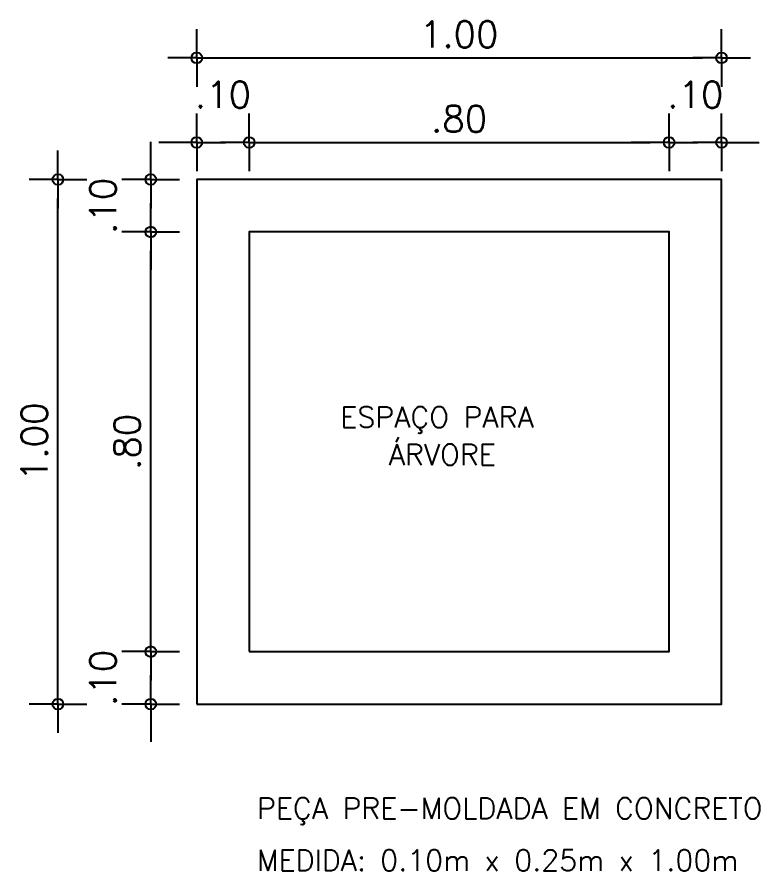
# Model space of a CAD drawing. Extents: x -599692 to 1491, y -9431878 to -451.
# Drawn here: x 1080.3 to 1081.715, y -465.241 to -463.614 of the extents above; entities that cross this region are included whole.
import ezdxf

# ---------------------------------------------------------------- set-up
doc = ezdxf.new("R2010")
doc.units = 0
doc.header["$LTSCALE"] = 0.5
doc.header["$MEASUREMENT"] = 0
doc.header["$PDMODE"] = 34
doc.layers.get('0').update_dxf_attribs({"linetype": 'CONTINUOUS'})
doc.layers.get('DEFPOINTS').update_dxf_attribs({"linetype": 'CONTINUOUS'})
for name, color, linetype in [('COTAS', 2, 'CONTINUOUS'), ('P2', 2, 'CONTINUOUS'), ('TEXTO', 3, 'CONTINUOUS')]:
    doc.layers.add(name, color=color, linetype=linetype)
doc.styles.add('ROMANS', font='romans')
doc.dimstyles.new('BOLA50$0', dxfattribs={"dimscale": 0.5, "dimtxt": 0.25, "dimasz": 0.18, "dimexe": 0.18, "dimexo": 0.0625, "dimgap": 0.1, "dimtad": 1, "dimzin": 0, "dimdsep": 46, "dimtxsty": 'ROMANS', "dimblk1": 'BOLA', "dimblk2": 'BOLA', "dimsah": 1, "dimcen": 0.09, "dimse1": 1, "dimse2": 1, "dimclrt": 256, "dimadec": 0, "dimazin": 0, "dimtfac": 1, "dimtofl": 0, "dimtmove": 2, "dimatfit": 3, "dimldrblk": 'BOLA', "dimfxl": 1, "dimtolj": 1, "dimtzin": 0, "dimarcsym": 0})

# ---------------------------------------------------------------- blocks, each defined once
blk = doc.blocks.new('BOLA')
for q in [(0, 1.528), (-1.528, 0), (0, -1.528), (1.528, 0)]:
    blk.add_line((0, 0), q)
blk.add_circle((0, 0), 0.284)
blk = doc.blocks.new('*D216')
at = {"layer": 'COTAS', "color": 0, "lineweight": -2}
for p, q in [((1080.6059, -463.8528), (1080.5699, -463.8528)), ((1080.7779, -463.8528), (1080.8139, -463.8528))]:
    blk.add_line(p, q, dxfattribs=at)
at = {"layer": 'DEFPOINTS', "color": 0}
for p in [(1080.7419, -463.8528), (1080.6419, -463.9235), (1080.7419, -464.0235)]:
    blk.add_point(p, dxfattribs=at)
at = {"layer": 'COTAS', "color": 0, "lineweight": -2, "xscale": 0.036, "yscale": 0.036, "zscale": 0.036}
blk.add_blockref('BOLA', (1080.6419, -463.8528), dxfattribs=at)
at = {"layer": 'COTAS', "color": 0, "lineweight": -2, "xscale": 0.036, "yscale": 0.036, "zscale": 0.036, "rotation": 180}
blk.add_blockref('BOLA', (1080.7419, -463.8528), dxfattribs=at)
at = {"layer": 'COTAS', "insert": (1080.6919, -463.7618), "char_height": 0.05, "attachment_point": 5, "style": 'ROMANS'}
blk.add_mtext('\\A1;.10', dxfattribs=at)
blk = doc.blocks.new('*D217')
at = {"layer": 'COTAS', "color": 0, "lineweight": -2}
blk.add_line((1080.7779, -463.8528), (1081.5059, -463.8528), dxfattribs=at)
at = {"layer": 'DEFPOINTS', "color": 0}
for p in [(1081.5419, -463.8528), (1080.7419, -464.0235), (1081.5419, -464.0235)]:
    blk.add_point(p, dxfattribs=at)
at = {"layer": 'COTAS', "color": 0, "lineweight": -2, "xscale": 0.036, "yscale": 0.036, "zscale": 0.036, "rotation": 180}
blk.add_blockref('BOLA', (1080.7419, -463.8528), dxfattribs=at)
at = {"layer": 'COTAS', "color": 0, "lineweight": -2, "xscale": 0.036, "yscale": 0.036, "zscale": 0.036}
blk.add_blockref('BOLA', (1081.5419, -463.8528), dxfattribs=at)
at = {"layer": 'COTAS', "insert": (1081.1419, -463.8078), "char_height": 0.05, "attachment_point": 5, "style": 'ROMANS'}
blk.add_mtext('\\A1;.80', dxfattribs=at)
blk = doc.blocks.new('*D218')
at = {"layer": 'COTAS', "color": 0, "lineweight": -2}
for p, q in [((1081.5059, -463.8528), (1081.4699, -463.8528)), ((1081.6779, -463.8528), (1081.7139, -463.8528))]:
    blk.add_line(p, q, dxfattribs=at)
at = {"layer": 'DEFPOINTS', "color": 0}
for p in [(1081.6419, -463.8528), (1081.6419, -463.9235), (1081.5419, -464.0235)]:
    blk.add_point(p, dxfattribs=at)
at = {"layer": 'COTAS', "color": 0, "lineweight": -2, "xscale": 0.036, "yscale": 0.036, "zscale": 0.036}
blk.add_blockref('BOLA', (1081.5419, -463.8528), dxfattribs=at)
at = {"layer": 'COTAS', "color": 0, "lineweight": -2, "xscale": 0.036, "yscale": 0.036, "zscale": 0.036, "rotation": 180}
blk.add_blockref('BOLA', (1081.6419, -463.8528), dxfattribs=at)
at = {"layer": 'COTAS', "insert": (1081.5919, -463.7618), "char_height": 0.05, "attachment_point": 5, "style": 'ROMANS'}
blk.add_mtext('\\A1;.10', dxfattribs=at)
blk = doc.blocks.new('*D219')
at = {"layer": 'COTAS', "color": 0, "lineweight": -2}
blk.add_line((1080.6779, -463.6917), (1081.6059, -463.6917), dxfattribs=at)
at = {"layer": 'DEFPOINTS', "color": 0}
for p in [(1081.6419, -463.6917), (1080.6419, -463.7978), (1081.6419, -463.7978)]:
    blk.add_point(p, dxfattribs=at)
at = {"layer": 'COTAS', "color": 0, "lineweight": -2, "xscale": 0.036, "yscale": 0.036, "zscale": 0.036, "rotation": 180}
blk.add_blockref('BOLA', (1080.6419, -463.6917), dxfattribs=at)
at = {"layer": 'COTAS', "color": 0, "lineweight": -2, "xscale": 0.036, "yscale": 0.036, "zscale": 0.036}
blk.add_blockref('BOLA', (1081.6419, -463.6917), dxfattribs=at)
at = {"layer": 'COTAS', "insert": (1081.1419, -463.6467), "char_height": 0.05, "attachment_point": 5, "style": 'ROMANS'}
blk.add_mtext('\\A1;1.00', dxfattribs=at)
blk = doc.blocks.new('*D220')
at = {"layer": 'COTAS', "color": 0, "lineweight": -2}
for p, q in [((1080.5543, -464.7875), (1080.5543, -464.7515)), ((1080.5543, -464.9595), (1080.5543, -464.9955))]:
    blk.add_line(p, q, dxfattribs=at)
at = {"layer": 'DEFPOINTS', "color": 0}
for p in [(1080.5543, -464.8235), (1080.7419, -464.8235), (1080.6419, -464.9235)]:
    blk.add_point(p, dxfattribs=at)
at = {"layer": 'COTAS', "color": 0, "lineweight": -2, "xscale": 0.036, "yscale": 0.036, "zscale": 0.036}
for p, rotation in [((1080.5543, -464.8235), 270), ((1080.5543, -464.9235), 90)]:
    blk.add_blockref('BOLA', p, dxfattribs=dict(at, rotation=rotation))
at = {"layer": 'COTAS', "insert": (1080.4633, -464.8735), "char_height": 0.05, "attachment_point": 5, "rotation": 90, "style": 'ROMANS'}
blk.add_mtext('\\A1;.10', dxfattribs=at)
blk = doc.blocks.new('*D221')
at = {"layer": 'COTAS', "color": 0, "lineweight": -2}
blk.add_line((1080.5543, -464.7875), (1080.5543, -464.0595), dxfattribs=at)
at = {"layer": 'DEFPOINTS', "color": 0}
for p in [(1080.5543, -464.0235), (1080.7419, -464.0235), (1080.7419, -464.8235)]:
    blk.add_point(p, dxfattribs=at)
at = {"layer": 'COTAS', "color": 0, "lineweight": -2, "xscale": 0.036, "yscale": 0.036, "zscale": 0.036}
for p, rotation in [((1080.5543, -464.0235), 90), ((1080.5543, -464.8235), 270)]:
    blk.add_blockref('BOLA', p, dxfattribs=dict(at, rotation=rotation))
at = {"layer": 'COTAS', "insert": (1080.5093, -464.4235), "char_height": 0.05, "attachment_point": 5, "rotation": 90, "style": 'ROMANS'}
blk.add_mtext('\\A1;.80', dxfattribs=at)
blk = doc.blocks.new('*D222')
at = {"layer": 'COTAS', "color": 0, "lineweight": -2}
for p, q in [((1080.5543, -463.8875), (1080.5543, -463.8515)), ((1080.5543, -464.0595), (1080.5543, -464.0955))]:
    blk.add_line(p, q, dxfattribs=at)
at = {"layer": 'DEFPOINTS', "color": 0}
for p in [(1080.5543, -463.9235), (1080.6419, -463.9235), (1080.7419, -464.0235)]:
    blk.add_point(p, dxfattribs=at)
at = {"layer": 'COTAS', "color": 0, "lineweight": -2, "xscale": 0.036, "yscale": 0.036, "zscale": 0.036}
for p, rotation in [((1080.5543, -463.9235), 270), ((1080.5543, -464.0235), 90)]:
    blk.add_blockref('BOLA', p, dxfattribs=dict(at, rotation=rotation))
at = {"layer": 'COTAS', "insert": (1080.4633, -463.9735), "char_height": 0.05, "attachment_point": 5, "rotation": 90, "style": 'ROMANS'}
blk.add_mtext('\\A1;.10', dxfattribs=at)
blk = doc.blocks.new('*D223')
at = {"layer": 'COTAS', "color": 0, "lineweight": -2}
blk.add_line((1080.3774, -464.8875), (1080.3774, -463.9595), dxfattribs=at)
at = {"layer": 'DEFPOINTS', "color": 0}
for p in [(1080.3774, -463.9235), (1080.4993, -463.9235), (1080.4993, -464.9235)]:
    blk.add_point(p, dxfattribs=at)
at = {"layer": 'COTAS', "color": 0, "lineweight": -2, "xscale": 0.036, "yscale": 0.036, "zscale": 0.036}
for p, rotation in [((1080.3774, -463.9235), 90), ((1080.3774, -464.9235), 270)]:
    blk.add_blockref('BOLA', p, dxfattribs=dict(at, rotation=rotation))
at = {"layer": 'COTAS', "insert": (1080.3324, -464.4235), "char_height": 0.05, "attachment_point": 5, "rotation": 90, "style": 'ROMANS'}
blk.add_mtext('\\A1;1.00', dxfattribs=at)

msp = doc.modelspace()

# ---------------------------------------------------------------- linework, layer by layer
at = {"layer": 'P2'}
for points in [[(1080.6419, -464.9235), (1081.6419, -464.9235), (1081.6419, -463.9235), (1080.6419, -463.9235)], [(1080.7419, -464.8235), (1081.5419, -464.8235), (1081.5419, -464.0235), (1080.7419, -464.0235)]]:
    msp.add_lwpolyline(points, close=True, dxfattribs=at)

# ---------------------------------------------------------------- texts
at = {"layer": 'TEXTO', "linetype": 'Continuous', "style": 'ROMANS'}
for s, p in [('ESPAÇO PARA', (1080.9153, -464.3965)), ('ÁRVORE', (1081.0078, -464.4678)), ('PEÇA PRE-MOLDADA EM CONCRETO', (1080.7567, -465.1424)), ('MEDIDA: 0.10m x 0.25m x 1.00m', (1080.7567, -465.2415))]:
    msp.add_text(s, height=0.04, dxfattribs=at).set_placement(p)

# ---------------------------------------------------------------- dimensions: what is measured, and where the dimension line sits
at = {"layer": 'COTAS'}
for base, p1, p2, picture, middle in [((1081.6419, -463.6917), (1080.6419, -463.7978), (1081.6419, -463.7978), '*D219', (1081.1419, -463.6467)), ((1080.7419, -463.8528), (1080.6419, -463.9235), (1080.7419, -464.0235), '*D216', (1080.6919, -463.7618)), ((1081.6419, -463.8528), (1081.5419, -464.0235), (1081.6419, -463.9235), '*D218', (1081.5919, -463.7618)), ((1081.5419, -463.8528), (1080.7419, -464.0235), (1081.5419, -464.0235), '*D217', (1081.1419, -463.8078))]:
    dim = msp.add_linear_dim(base=base, p1=p1, p2=p2, dimstyle='BOLA50$0', override={"dimscale": 0.2, "dimzin": 4, "dimtdec": 2}, dxfattribs=at)
    dim.commit()
    dim.dimension.update_dxf_attribs({"geometry": picture, "text_midpoint": middle})
for base, p1, p2, picture, middle in [((1080.5543, -463.9235), (1080.7419, -464.0235), (1080.6419, -463.9235), '*D222', (1080.4633, -463.9735)), ((1080.3774, -463.9235), (1080.4993, -464.9235), (1080.4993, -463.9235), '*D223', (1080.3324, -464.4235)), ((1080.5543, -464.0235), (1080.7419, -464.8235), (1080.7419, -464.0235), '*D221', (1080.5093, -464.4235)), ((1080.5543, -464.8235), (1080.6419, -464.9235), (1080.7419, -464.8235), '*D220', (1080.4633, -464.8735))]:
    dim = msp.add_linear_dim(base=base, p1=p1, p2=p2, angle=90, dimstyle='BOLA50$0', override={"dimscale": 0.2, "dimzin": 4, "dimtdec": 2}, dxfattribs=at)
    dim.commit()
    dim.dimension.update_dxf_attribs({"geometry": picture, "text_midpoint": middle})

doc.saveas('drawing.dxf')
